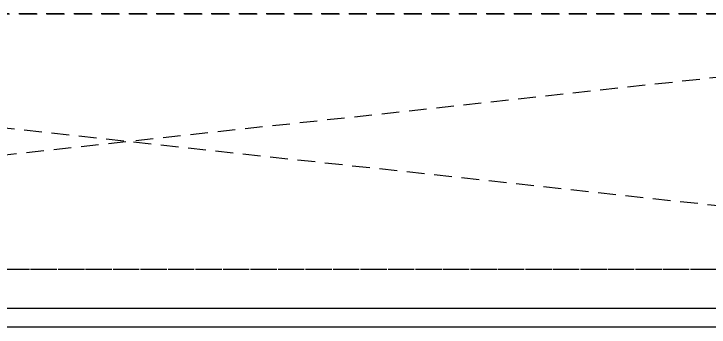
# Model space of a CAD drawing. Header units: millimetres. Extents: x 19868 to 801382, y -4805 to 85279.
# Drawn here: x 356033 to 359573, y 74983 to 76579 of the extents above; entities that cross this region are included whole.
import ezdxf

# ---------------------------------------------------------------- set-up
doc = ezdxf.new("R2010")
doc.units = ezdxf.units.MM
doc.header["$LTSCALE"] = 250
doc.linetypes.add('HID', pattern=[2.8, 1.8, -1])
for name, color, linetype in [('A-ELE-252', 252, 'Continuous'), ('A-FIN', 6, 'Continuous'), ('A-HAT-WIREMESH', 9, 'g_mesh')]:
    doc.layers.add(name, color=color, linetype=linetype)
doc.styles.add('Gdim', font='')
doc.styles.get('Gdim').set_extended_font_data('Dotum')
doc.linetypes.add('g_mesh', pattern='A,10,-0.8,["X",Gdim,S=0.6,R=0,X=-0.15,Y=-0.3],-0.8', length=11.6)

# ---------------------------------------------------------------- blocks, each defined once
blk = doc.blocks.new('냉동기')
at = {"layer": 'A-ELE-252', "linetype": 'HID', "ltscale": 0.2, "extrusion": (0, 1, 0)}
blk.add_line((197088.1, 67195.9), (208852.1, 67195.9), dxfattribs=at)
blk.add_line((197088.1, 67195.9), (208852.1, 67195.9), dxfattribs=at)
blk = doc.blocks.new('A$C28c004de')
at = {"layer": 'A-ELE-252', "linetype": 'HID', "ltscale": 0.2}
blk.add_lwpolyline([(3061.3, 1500), (3061.3, 200), (14991.3, 200), (14991.3, 1500)], close=True, dxfattribs=at)
for points in [[(14991.3, 1500), (3061.3, 200)], [(3061.3, 1500), (14991.3, 200)], [(2825, 0), (2825, 200), (15295, 200), (15295, 0)]]:
    blk.add_lwpolyline(points, dxfattribs=at)
blk.add_blockref('냉동기', (-193943.8, -65695.9), dxfattribs=at)

msp = doc.modelspace()

# ---------------------------------------------------------------- linework, layer by layer
at = {"layer": 'A-FIN'}
msp.add_line((344506.2, 75078.9), (369070.2, 75078.9), dxfattribs=at)
at = {"layer": 'A-HAT-WIREMESH', "ltscale": 0.6}
msp.add_line((369580.2, 74982.9), (343996.2, 74982.9), dxfattribs=at)

# ---------------------------------------------------------------- block references
at = {"layer": 'A-ELE-252'}
msp.add_blockref('A$C28c004de', (347596.9, 75078.9, 0), dxfattribs=at)

doc.saveas('drawing.dxf')
